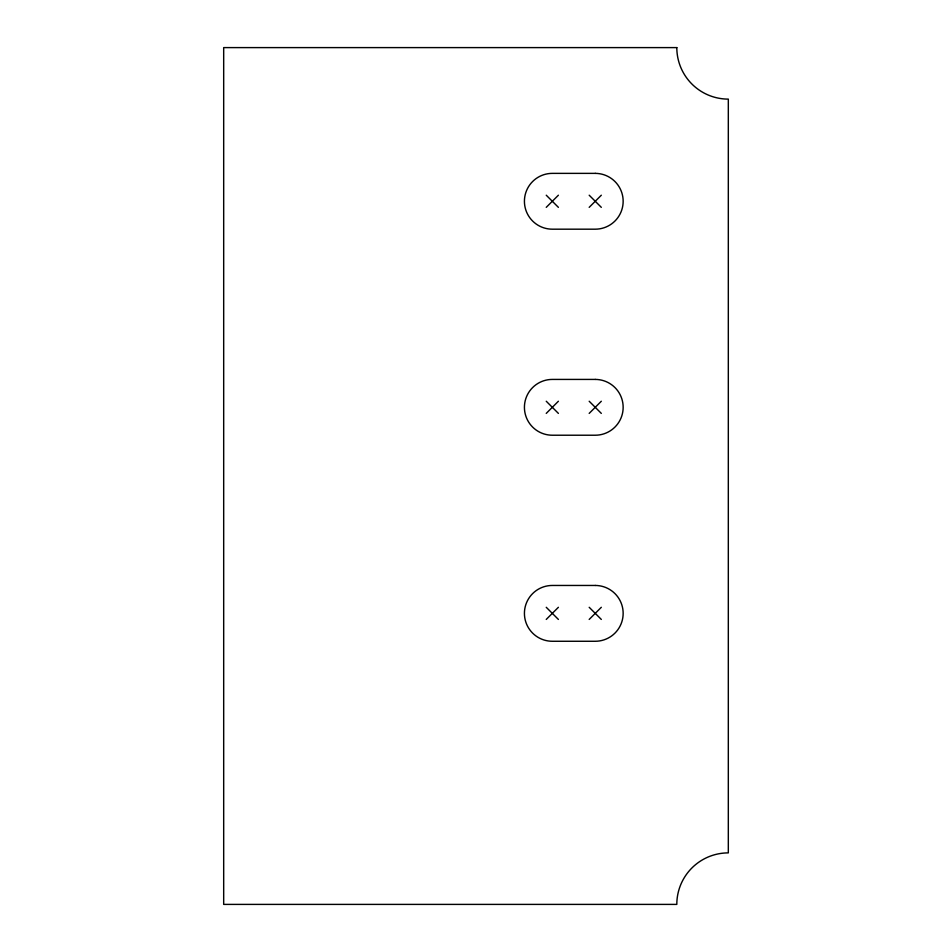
<?xml version="1.0" encoding="UTF-8"?>
<svg xmlns="http://www.w3.org/2000/svg" width="952" height="952" viewBox="0 0 952 952"><rect width="100%" height="100%" fill="white"/><g stroke="black" fill="none" stroke-linecap="round" stroke-linejoin="round"><path stroke-width="1.43" d="M546.246 207.346L558.396 195.208M589.181 207.346L601.319 195.208M546.246 413.394L558.396 401.244M589.181 413.394L601.319 401.244M546.246 619.431L558.396 607.293M589.181 619.431L601.319 607.293M589.181 195.208L601.319 207.346M546.246 195.208L558.396 207.346M589.181 401.244L601.319 413.394M546.246 401.244L558.396 413.394M589.181 607.293L601.319 619.431M546.246 607.293L558.396 619.431M676.812 47.6L223.684 47.6L223.684 904.4L676.812 904.4A51.515 51.515 0 0 1 728.316 852.885L728.316 99.115A51.515 51.515 0 0 1 676.812 47.6M595.25 173.371L552.327 173.371A27.905 27.905 0 0 0 524.421 201.277A27.905 27.905 0 0 0 552.327 229.182L595.25 229.182A27.905 27.905 0 0 0 623.155 201.277A27.905 27.905 0 0 0 595.25 173.371M595.25 379.42L552.327 379.42A27.905 27.905 0 0 0 524.421 407.313A27.905 27.905 0 0 0 552.327 435.219L595.25 435.219A27.905 27.905 0 0 0 623.155 407.313A27.905 27.905 0 0 0 595.25 379.42M595.25 585.456L552.327 585.456A27.905 27.905 0 0 0 524.421 613.362A27.905 27.905 0 0 0 552.327 641.267L595.25 641.267A27.905 27.905 0 0 0 623.155 613.362A27.905 27.905 0 0 0 595.25 585.456"/></g></svg>
